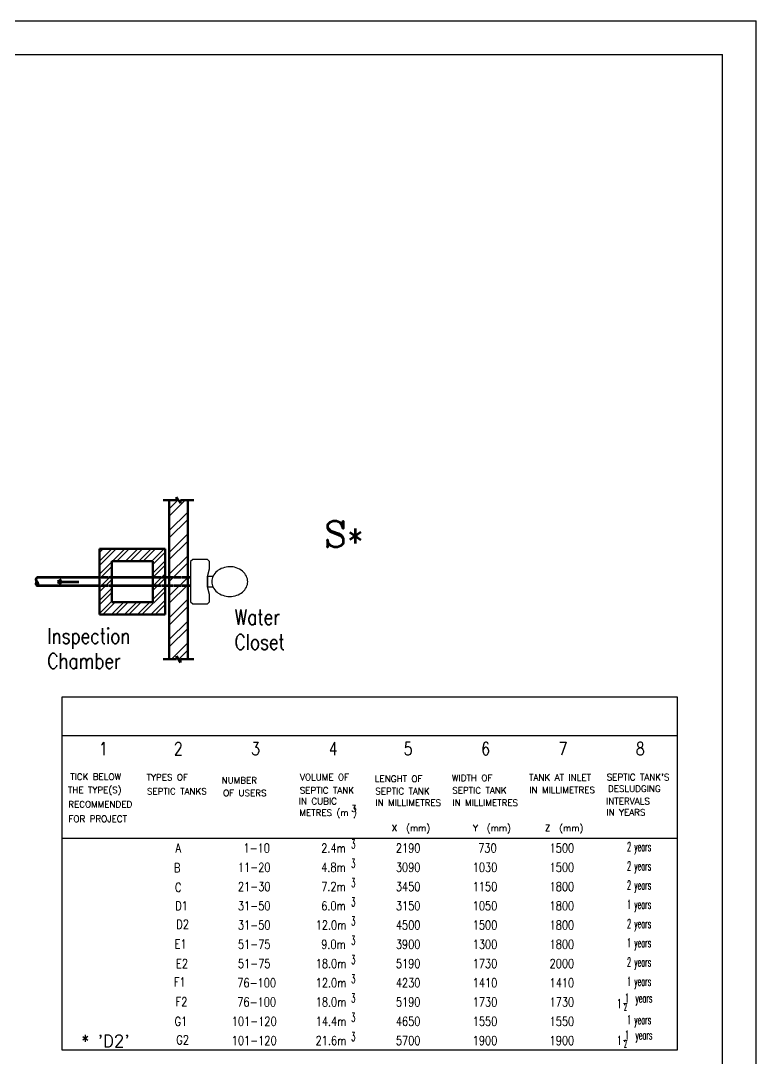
# Model space of a CAD drawing. Header units: inches. Extents: x 23 to 2032867, y 13 to 664695.
# Drawn here: x 1089444 to 1104096, y 501255 to 521922 of the extents above; entities that cross this region are included whole.
import ezdxf
from ezdxf.enums import TextEntityAlignment as Align

# ---------------------------------------------------------------- set-up
doc = ezdxf.new("R2010")
doc.units = ezdxf.units.IN
doc.header["$MEASUREMENT"] = 0
doc.linetypes.add('DASHED2', pattern=[0.375, 0.25, -0.125])
for name, color, linetype, lineweight in [('PIPES', 1, 'Continuous', 70), ('TXT1', 4, 'Continuous', 13), ('WALLS', 7, 'Continuous', 50), ('water supply.', 5, 'Continuous', 20)]:
    doc.layers.add(name, color=color, linetype=linetype, lineweight=lineweight)
for name, color, linetype in [('PLOTYR', 15, 'Continuous'), ('plotyr1', 13, 'Continuous'), ('WC', 2, 'Continuous')]:
    doc.layers.add(name, color=color, linetype=linetype)
doc.styles.add('ROMANC', font='romanc.shx', dxfattribs={"height": 200})
doc.styles.add('RomanS', font='romans.shx')
doc.styles.add('TXT1', font='romand__.ttf', dxfattribs={"width": 0.8, "height": 100})
doc.styles.add('TXT2', font='ROMANS', dxfattribs={"width": 0.5, "height": 100})

msp = doc.modelspace()

# ---------------------------------------------------------------- linework, layer by layer
at = {"color": 0}
for p, q in [((1092402.5, 512200.373, 0), (1092581.536, 512379.41, 0)), ((1092402.5, 512055.593, 0), (1092718.458, 512371.551, 0)), ((1092292.941, 510092.849, 0), (1092320.6, 510120.508, 0))]:
    msp.add_line(p, q, dxfattribs=at)
for p, q in [((1092402.5, 511766.033, 0), (1092771.05, 512134.583, 0)), ((1092402.5, 511621.253, 0), (1092771.05, 511989.803, 0)), ((1092402.5, 511331.693, 0), (1092771.05, 511700.243, 0)), ((1092402.5, 511186.912, 0), (1092771.05, 511555.462, 0)), ((1091010.2, 511155.546, 0), (1091257.903, 511403.249, 0)), ((1091010.2, 511068.677, 0), (1091344.771, 511403.249, 0)), ((1091010.2, 511329.282, 0), (1091084.167, 511403.249, 0)), ((1091272.807, 511157.549, 0), (1091518.507, 511403.249, 0)), ((1091359.675, 511157.549, 0), (1091605.375, 511403.249, 0)), ((1091533.412, 511157.549, 0), (1091779.112, 511403.249, 0)), ((1091620.28, 511157.549, 0), (1091865.98, 511403.249, 0)), ((1091794.016, 511157.549, 0), (1092039.716, 511403.249, 0)), ((1091880.884, 511157.549, 0), (1092126.584, 511403.249, 0)), ((1092054.62, 511157.549, 0), (1092300.32, 511403.249, 0)), ((1092074.9, 511090.961, 0), (1092320.6, 511336.661, 0)), ((1091010.2, 510894.941, 0), (1091255.9, 511140.641, 0)), ((1092074.9, 510917.224, 0), (1092320.6, 511162.924, 0)), ((1092402.5, 510897.352, 0), (1092771.05, 511265.902, 0)), ((1092402.5, 510752.572, 0), (1092771.05, 511121.122, 0)), ((1091010.2, 510808.073, 0), (1091255.9, 511053.773, 0)), ((1092074.9, 510830.356, 0), (1092320.6, 511076.056, 0)), ((1091010.2, 510634.337, 0), (1091255.9, 510880.037, 0)), ((1091010.2, 510547.469, 0), (1091255.9, 510793.169, 0)), ((1092074.9, 510656.62, 0), (1092320.6, 510902.32, 0)), ((1092074.9, 510569.752, 0), (1092320.6, 510815.452, 0)), ((1092402.5, 510463.012, 0), (1092771.05, 510831.562, 0)), ((1091010.2, 510373.733, 0), (1091255.9, 510619.433, 0)), ((1091010.2, 510286.865, 0), (1091255.9, 510532.565, 0)), ((1091858.601, 510092.849, 0), (1092320.6, 510554.848, 0)), ((1092074.9, 510396.016, 0), (1092320.6, 510641.716, 0)), ((1092402.5, 510318.232, 0), (1092771.05, 510686.782, 0)), ((1091010.2, 510113.129, 0), (1091255.9, 510358.829, 0)), ((1091076.788, 510092.849, 0), (1091322.488, 510338.549, 0)), ((1091250.524, 510092.849, 0), (1091496.224, 510338.549, 0)), ((1091337.392, 510092.849, 0), (1091583.092, 510338.549, 0)), ((1091511.128, 510092.849, 0), (1091756.828, 510338.549, 0)), ((1091597.996, 510092.849, 0), (1091843.696, 510338.549, 0)), ((1091771.733, 510092.849, 0), (1092017.433, 510338.549, 0)), ((1092032.337, 510092.849, 0), (1092320.6, 510381.112, 0)), ((1092119.205, 510092.849, 0), (1092320.6, 510294.244, 0)), ((1092402.5, 510028.672, 0), (1092771.05, 510397.222, 0)), ((1092402.5, 509883.891, 0), (1092771.05, 510252.441, 0)), ((1092402.5, 509594.331, 0), (1092771.05, 509962.881, 0)), ((1092402.5, 509449.551, 0), (1092771.05, 509818.101, 0)), ((1092443.908, 509201.399, 0), (1092771.05, 509528.541, 0)), ((1092587.54, 509200.251, 0), (1092771.05, 509383.761, 0))]:
    msp.add_line(p, q)
at = {"color": 7}
for p, q in [((1090261.743, 508448.361, 0), (1090261.743, 501421.341, 0)), ((1102527.087, 508448.361, 0), (1090261.743, 508448.361, 0)), ((1102527.087, 501421.341, 0), (1102527.087, 508448.361, 0)), ((1090261.743, 507681.777, 0), (1102527.087, 507681.777, 0)), ((1090261.743, 505637.553, 0), (1102527.087, 505637.553, 0)), ((1090261.743, 501421.341, 0), (1102527.087, 501421.341, 0))]:
    msp.add_line(p, q, dxfattribs=at)
at = {"layer": 'PIPES'}
for p, q in [((1091010.2, 510829.949, 0), (1089767.856, 510829.949, 0)), ((1090249.094, 510787.566, 0), (1090178.167, 510746.616, 0)), ((1090178.167, 510746.616, 0), (1090249.094, 510705.666, 0)), ((1090178.167, 510746.616, 0), (1090603.076, 510746.616, 0)), ((1092074.9, 510829.949, 0), (1091255.9, 510829.949, 0)), ((1092402.5, 510829.949, 0), (1092320.6, 510829.949, 0)), ((1092827.252, 510829.949, 0), (1092771.05, 510829.949, 0)), ((1091010.2, 510666.149, 0), (1089767.856, 510666.149, 0)), ((1092074.9, 510666.149, 0), (1091255.9, 510666.149, 0)), ((1092402.5, 510666.149, 0), (1092320.6, 510666.149, 0)), ((1092827.252, 510666.149, 0), (1092771.05, 510666.149, 0))]:
    msp.add_line(p, q, dxfattribs=at)
at = {"layer": 'PIPES', "linetype": 'DASHED2'}
for p, q in [((1091255.9, 510829.949, 0), (1091010.2, 510829.949, 0)), ((1092320.6, 510829.949, 0), (1092074.9, 510829.949, 0)), ((1092771.05, 510829.949, 0), (1092402.5, 510829.949, 0)), ((1091255.9, 510666.149, 0), (1091010.2, 510666.149, 0)), ((1092320.6, 510666.149, 0), (1092074.9, 510666.149, 0)), ((1092771.05, 510666.149, 0), (1092402.5, 510666.149, 0))]:
    msp.add_line(p, q, dxfattribs=at)
at = {"layer": 'PIPES'}
for centre, radius, start, end in [((1089806.694, 510711.063, 0), 59.378, 142.3923602, 229.1490949), ((1089798.569, 510788.999, 0), 51.187, 126.8698978, 233.1301022), ((1089829.268, 510790.444, 0), 81.9, 181.0113542, 217.8525693), ((1089806.694, 510711.063, 0), 51.188, 145.3202065, 221.2037692), ((1089737.144, 510707.099, 0), 42.997, 316.2096198, 50.3143554), ((1089737.144, 510707.099, 0), 51.188, 306.8698978, 53.1301022)]:
    msp.add_arc(centre, radius, start, end, dxfattribs=at)
at = {"layer": 'PLOTYR', "color": 1, "linetype": 'Continuous', "ltscale": 250}
for p in [(1047678.008, 521922.184), (1104096.233, 482135.727)]:
    msp.add_line(p, (1104096.233, 521922.184), dxfattribs=at)
at = {"layer": 'plotyr1', "color": 7, "linetype": 'Continuous', "ltscale": 375.000004}
for p in [(1048530.754, 521247.185), (1103421.232, 482810.728)]:
    msp.add_line(p, (1103421.232, 521247.185), dxfattribs=at)
at = {"layer": 'WALLS'}
for p, q in [((1092279.65, 512371.551, 0), (1092402.5, 512371.551, 0)), ((1092545.825, 512371.551, 0), (1092402.5, 512371.551, 0)), ((1092402.5, 512371.551, 0), (1092402.5, 509201.399, 0)), ((1092627.725, 512310.126, 0), (1092545.825, 512432.976, 0)), ((1092545.825, 512432.976, 0), (1092545.825, 512371.551, 0)), ((1092771.05, 512371.551, 0), (1092627.725, 512371.551, 0)), ((1092627.725, 512371.551, 0), (1092627.725, 512310.126, 0)), ((1092771.05, 512371.551, 0), (1092893.9, 512371.551, 0)), ((1092771.05, 509201.399, 0), (1092771.05, 512371.551, 0)), ((1091010.2, 511403.249, 0), (1092320.6, 511403.249, 0)), ((1091010.2, 510092.849, 0), (1091010.2, 511403.249, 0)), ((1092320.6, 511403.249, 0), (1092320.6, 510092.849, 0)), ((1091255.9, 511157.549, 0), (1092074.9, 511157.549, 0)), ((1091255.9, 510338.549, 0), (1091255.9, 511157.549, 0)), ((1092074.9, 511157.549, 0), (1092074.9, 510338.549, 0)), ((1092074.9, 510338.549, 0), (1091255.9, 510338.549, 0)), ((1092320.6, 510092.849, 0), (1091010.2, 510092.849, 0)), ((1092545.825, 509201.399, 0), (1092545.825, 509262.824, 0)), ((1092545.825, 509262.824, 0), (1092627.725, 509139.974, 0)), ((1092279.65, 509201.399, 0), (1092402.5, 509201.399, 0)), ((1092402.5, 509201.399, 0), (1092545.825, 509201.399, 0)), ((1092627.725, 509139.974, 0), (1092627.725, 509201.399, 0)), ((1092627.725, 509201.399, 0), (1092771.05, 509201.399, 0)), ((1092771.05, 509201.399, 0), (1092893.9, 509201.399, 0))]:
    msp.add_line(p, q, dxfattribs=at)
at = {"layer": 'water supply.', "linetype": 'ByBlock', "ltscale": 30}
msp.add_line((1095600.303, 511650.343, 0), (1095600.685, 511650.725, 0), dxfattribs=at)
at = {"layer": 'WC'}
for p, q in [((1092869.404, 511190.641, 0), (1092827.252, 511148.489, 0)), ((1092827.252, 511148.489, 0), (1092827.252, 510347.608, 0)), ((1093164.465, 511190.641, 0), (1092869.404, 511190.641, 0)), ((1093206.617, 511148.489, 0), (1093164.465, 511190.641, 0)), ((1093206.617, 511000.958, 0), (1093206.617, 511148.489, 0)), ((1093164.465, 510853.428, 0), (1093206.617, 511000.958, 0)), ((1093164.465, 510642.67, 0), (1093164.465, 510853.428, 0)), ((1093272.632, 510853.428, 0), (1093164.465, 510853.428, 0)), ((1093164.465, 510853.428, 0), (1093164.465, 510642.67, 0)), ((1093206.617, 510495.139, 0), (1093164.465, 510642.67, 0)), ((1093164.465, 510642.67, 0), (1093272.632, 510642.67, 0)), ((1093206.617, 510347.608, 0), (1093206.617, 510495.139, 0)), ((1092827.252, 510347.608, 0), (1092869.404, 510305.457, 0)), ((1092869.404, 510305.457, 0), (1093164.465, 510305.457, 0)), ((1093164.465, 510305.457, 0), (1093206.617, 510347.608, 0))]:
    msp.add_line(p, q, dxfattribs=at)
for centre, radius, start, end in [((1093548.27, 510720.436, 0), 306.055, 129.47246, 153.2988106), ((1093583.878, 510677.197, 0), 362.068, 108.8353842, 129.47246), ((1093607.057, 510609.247, 0), 433.863, 90, 108.8353842), ((1093628.908, 510711.981, 0), 331.849, 71.1646158, 93.7754365), ((1093607.713, 510649.849, 0), 397.497, 50.52754, 71.1646158), ((1093665.844, 510720.436, 0), 306.055, 26.7011894, 50.52754), ((1093493.37, 510748.049, 0), 244.602, 154.4804752, 180), ((1093493.37, 510748.049, 0), 244.602, 180, 205.5195248), ((1093493.37, 510748.049, 0), 244.602, 153.2988106, 154.4804752), ((1093720.744, 510748.049, 0), 244.602, 0, 26.7011894), ((1093720.744, 510748.049, 0), 244.602, 333.2988106, 0), ((1093493.37, 510748.049, 0), 244.602, 205.5195248, 206.7011894), ((1093548.27, 510775.662, 0), 306.055, 206.7011894, 230.52754), ((1093583.878, 510818.901, 0), 362.068, 230.52754, 251.1646158), ((1093630.236, 510818.901, 0), 362.068, 288.8353842, 309.47246), ((1093665.844, 510775.662, 0), 306.055, 309.47246, 333.2988106), ((1093607.057, 510886.85, 0), 433.863, 251.1646158, 270), ((1093607.057, 510886.85, 0), 433.863, 270, 288.8353842)]:
    msp.add_arc(centre, radius, start, end, dxfattribs=at)

# ---------------------------------------------------------------- texts
at = {"layer": 'TXT1', "style": 'ROMANC'}
msp.add_text('S*', height=515.97, dxfattribs=at).set_placement((1095488.081, 511437.14, 0))
at = {"layer": 'TXT1', "style": 'TXT1', "width": 0.8}
for s, p in [('Water', (1093705.068, 509889.734, 0)), ('Inspection', (1089974.113, 509511.985, 0)), ('Closet', (1093705.068, 509392.484, 0)), ('Chamber', (1089974.113, 509014.735, 0))]:
    msp.add_text(s, height=307.125, dxfattribs=at).set_placement(p)
at = {"layer": 'TXT1', "color": 7, "style": 'TXT2'}
for s, height, width, p in [('1', 255.528, 0.8, (1091087.098, 507421.138, 0)), ('2', 255.528, 0.8, (1092581.937, 507421.138, 0)), ('3', 255.528, 0.8, (1094122.771, 507421.138, 0)), ('4', 255.528, 0.8, (1095666.16, 507421.138, 0)), ('5', 255.528, 0.8, (1097160.999, 507421.138, 0)), ('6', 255.528, 0.8, (1098704.388, 507421.138, 0)), ('7', 255.528, 0.8, (1100245.222, 507421.138, 0)), ('8', 255.528, 0.8, (1101786.056, 507421.138, 0)), ('2 years', 178.8696, 0.5, (1101763.058, 505440.796, 0)), ('A', 178.87, 0.8, (1092581.937, 505440.796, 0)), ('  1-10 ', 178.8696, 0.8, (1094094.663, 505440.796, 0)), (' 2.4m', 178.8696, 0.8, (1095625.275, 505440.796, 0)), ('2190', 178.8696, 0.8, (1097160.999, 505440.796, 0)), (' 730', 178.8696, 0.8, (1098691.611, 505440.796, 0)), ('1500', 178.8696, 0.8, (1100224.779, 505440.796, 0)), ('B', 178.87, 0.8, (1092558.939, 505049.838, 0)), (' 11-20 ', 178.8696, 0.8, (1094094.663, 505057.504, 0)), (' 4.8m', 178.8696, 0.8, (1095625.275, 505057.504, 0)), ('3090', 178.8696, 0.8, (1097160.999, 505057.504, 0)), ('1030', 178.8696, 0.8, (1098691.611, 505057.504, 0)), ('1500', 178.8696, 0.8, (1100224.779, 505057.504, 0)), ('2 years', 178.8696, 0.5, (1101763.058, 505057.504, 0)), ('C', 178.87, 0.8, (1092581.937, 504658.881, 0)), (' 21-30 ', 178.8696, 0.8, (1094094.663, 504674.212, 0)), (' 7.2m', 178.8696, 0.8, (1095625.275, 504674.212, 0)), ('3450', 178.8696, 0.8, (1097160.999, 504674.212, 0)), ('1150', 178.8696, 0.8, (1098691.611, 504674.212, 0)), ('1800', 178.8696, 0.8, (1100224.779, 504674.212, 0)), ('2 years', 178.8696, 0.5, (1101763.058, 504674.212, 0)), ('D1', 178.8696, 0.8, (1092648.374, 504290.92, 0)), (' 31-50 ', 178.8696, 0.8, (1094094.663, 504290.92, 0)), (' 6.0m', 178.8696, 0.8, (1095625.275, 504290.92, 0)), ('3150', 178.8696, 0.8, (1097160.999, 504290.92, 0)), ('1050', 178.8696, 0.8, (1098691.611, 504290.92, 0)), ('1800', 178.8696, 0.8, (1100224.779, 504290.92, 0)), ('1 years', 178.8696, 0.5, (1101763.058, 504290.92, 0)), ('D2', 178.8696, 0.8, (1092668.816, 503922.96, 0)), (' 31-50 ', 178.8696, 0.8, (1094094.663, 503907.628, 0)), ('12.0m', 178.8696, 0.8, (1095625.275, 503907.628, 0)), ('4500', 178.8696, 0.8, (1097160.999, 503907.628, 0)), ('1500', 178.8696, 0.8, (1098691.611, 503907.628, 0)), ('1800', 178.8696, 0.8, (1100224.779, 503907.628, 0)), ('2 years', 178.8696, 0.5, (1101763.058, 503907.628, 0)), ('E1', 178.8696, 0.8, (1092625.377, 503532.002, 0)), (' 51-75 ', 178.8696, 0.8, (1094094.663, 503524.336, 0)), (' 9.0m', 178.8696, 0.8, (1095625.275, 503524.336, 0)), ('3900', 178.8696, 0.8, (1097160.999, 503524.336, 0)), ('1300', 178.8696, 0.8, (1098691.611, 503524.336, 0)), ('1800', 178.8696, 0.8, (1100224.779, 503524.336, 0)), ('1 years', 178.8696, 0.5, (1101763.058, 503524.336, 0)), ('2 years', 178.8696, 0.5, (1101763.058, 503141.044, 0)), ('E2', 178.8696, 0.8, (1092656.04, 503141.044, 0)), (' 51-75 ', 178.8696, 0.8, (1094094.663, 503141.044, 0)), ('18.0m', 178.8696, 0.8, (1095625.275, 503141.044, 0)), ('5190', 178.8696, 0.8, (1097160.999, 503141.044, 0)), ('1730', 178.8696, 0.8, (1098691.611, 503141.044, 0)), ('2000', 178.8696, 0.8, (1100224.779, 503141.044, 0)), ('F1', 178.8696, 0.8, (1092612.6, 502770.529, 0)), (' 76-100', 178.8696, 0.8, (1094094.663, 502757.752, 0)), ('12.0m', 178.8696, 0.8, (1095625.275, 502757.752, 0)), ('4230', 178.8696, 0.8, (1097160.999, 502757.752, 0)), ('1410', 178.8696, 0.8, (1098691.611, 502757.752, 0)), ('1410', 178.8696, 0.8, (1100224.779, 502757.752, 0)), ('1 years', 178.8696, 0.5, (1101763.058, 502757.752, 0)), ('F2', 178.8696, 0.8, (1092645.819, 502379.571, 0)), (' 76-100', 178.8696, 0.8, (1094094.663, 502374.46, 0)), ('18.0m', 178.8696, 0.8, (1095625.275, 502374.46, 0)), ('5190', 178.8696, 0.8, (1097160.999, 502374.46, 0)), ('1730', 178.8696, 0.8, (1098691.611, 502374.46, 0)), ('1730', 178.8696, 0.8, (1100224.779, 502374.46, 0)), ('1', 178.87, 0.5, (1101366.604, 502344.966, 0)), ('1  years', 178.8696, 0.5, (1101753.625, 502423.44, 0)), ('-', 178.87, 0.5, (1101487.407, 502358.616, 0)), ('2', 141.96, 0.4, (1101489.196, 502276.908, 0)), ('G1', 178.8696, 0.8, (1092635.598, 501988.613, 0)), ('101-120', 178.8696, 0.8, (1094094.663, 501991.168, 0)), ('14.4m', 178.8696, 0.8, (1095625.275, 501991.168, 0)), ('4650', 178.8696, 0.8, (1097160.999, 501991.168, 0)), ('1550', 178.8696, 0.8, (1098691.611, 501991.168, 0)), ('1550', 178.8696, 0.8, (1100224.779, 501991.168, 0)), ('1 years', 178.8696, 0.5, (1101763.058, 501991.168, 0)), ('G2', 178.8696, 0.8, (1092668.816, 501620.653, 0)), ('101-120', 178.8696, 0.8, (1094094.663, 501607.876, 0)), ('21.6m', 178.8696, 0.8, (1095625.275, 501607.876, 0)), ('5700', 178.8696, 0.8, (1097160.999, 501607.876, 0)), ('1900', 178.8696, 0.8, (1098691.611, 501607.876, 0)), ('1900', 178.8696, 0.8, (1100224.779, 501607.876, 0)), ('1', 178.87, 0.5, (1101366.604, 501609.558, 0)), ('-', 178.87, 0.5, (1101487.407, 501623.208, 0)), ('2', 141.96, 0.4, (1101489.196, 501541.5, 0)), ('1  years', 178.8696, 0.5, (1101753.625, 501688.032, 0))]:
    msp.add_text(s, height=height, dxfattribs=dict(at, width=width)).set_placement(p, align=Align.MIDDLE)
at = {"layer": 'TXT1', "color": 7, "style": 'RomanS'}
for s, height, p in [('TICK BELOW', 127.764, (1090936.546, 506862.732, 0)), ('TYPES OF', 127.764, (1092362.183, 506851.311, 0)), ('NUMBER', 127.764, (1093798.25, 506792.539, 0)), ('VOLUME OF', 127.764, (1095494.956, 506853.866, 0)), ('LENGHT OF', 127.764, (1096971.908, 506821.925, 0)), ('WIDTH OF', 127.764, (1098436.083, 506838.251, 0)), ('TANK AT INLET', 127.764, (1100187.175, 506846.91, 0)), ("SEPTIC TANK'S", 127.764, (1101741.453, 506853.866, 0)), ('THE TYPE(S)', 127.764, (1090918.45, 506590.672, 0)), ('SEPTIC TANKS', 127.764, (1092553.829, 506572.501, 0)), ('OF USERS', 127.764, (1093908.127, 506538.481, 0)), ('SEPTIC TANK', 127.764, (1095543.506, 506590.672, 0)), ('SEPTIC TANK', 127.764, (1097048.566, 506574.347, 0)), ('SEPTIC TANK', 127.764, (1098581.734, 506590.672, 0)), ('IN MILLIMETRES', 127.764, (1100229.89, 506600.042, 0)), ('DESLUDGING', 127.764, (1101667.235, 506623.323, 0)), ('RECOMMENDED', 127.764, (1091028.768, 506313.375, 0)), ('IN CUBIC', 127.764, (1095362.082, 506375.745, 0)), ('IN MILLIMETRES', 127.764, (1097163.554, 506343.804, 0)), ('IN MILLIMETRES', 127.764, (1098696.722, 506343.804, 0)), ('INTERVALS', 127.764, (1101540.749, 506375.745, 0)), ('METRES (m )', 127.764, (1095566.504, 506136.258, 0)), ('IN YEARS', 127.764, (1101499.864, 506151.874, 0)), ('FOR PROJECT', 127.764, (1090977.221, 506024.11, 0)), ('X  (mm)', 127.764, (1097218.776, 505831.754, 0)), ('Y  (mm)', 127.764, (1098832.152, 505831.754, 0)), ('Z  (mm)', 127.764, (1100269.497, 505831.754, 0)), ("* 'D2'  ", 241.332, (1091293.937, 501598.963, 0))]:
    msp.add_text(s, height=height, dxfattribs=at).set_placement(p, align=Align.MIDDLE)
msp.add_text('3', height=127.764, dxfattribs=at).set_placement((1096026.774, 506166.212, 0))
at = {"layer": 'TXT1', "color": 7, "style": 'TXT2', "width": 0.5}
for p in [(1096027.373, 505430.236, 0), (1096027.373, 505046.944, 0), (1096027.373, 504663.652, 0), (1096027.373, 504280.36, 0), (1096027.373, 503897.068, 0), (1096027.373, 503513.776, 0), (1096027.373, 503130.484, 0), (1096027.373, 502747.192, 0), (1096027.373, 502363.9, 0), (1096027.373, 501980.608, 0), (1096027.373, 501597.316, 0)]:
    msp.add_text('3', height=178.87, dxfattribs=at).set_placement(p)

doc.saveas('drawing.dxf')
